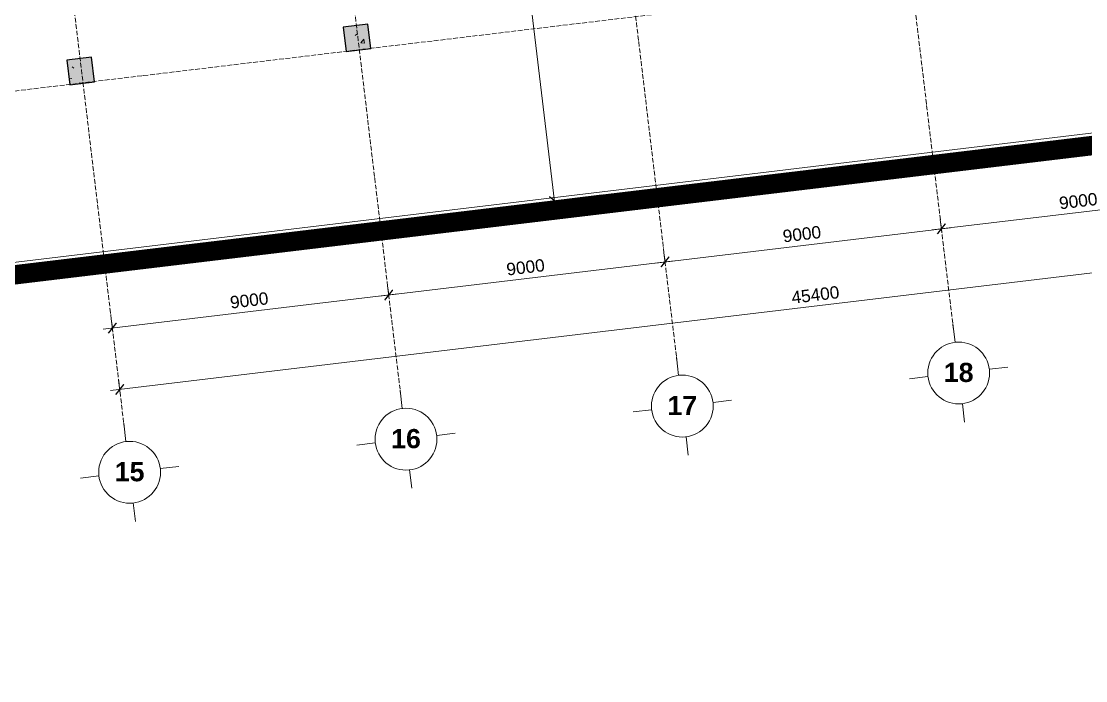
# Model space of a CAD drawing. Header units: millimetres. Extents: x -55734 to 118445, y -16290 to 119028.
# Drawn here: x 48924 to 83343, y -3310 to 18011 of the extents above; entities that cross this region are included whole.
import ezdxf
from ezdxf.xclip import XClip

# ---------------------------------------------------------------- set-up
doc = ezdxf.new("R2010")
doc.units = ezdxf.units.MM
doc.header["$XCLIPFRAME"] = 0
for name, pattern in [('Grid Line', [4.2, 3, -0.6, 0, -0.6]), ('HIDDEN2', [4.7625, 3.175, -1.5875]), ('PHANTOM', [63.5, 31.75, -6.35, 6.35, -6.35, 6.35, -6.35])]:
    doc.linetypes.add(name, pattern=pattern)
doc.layers.get('Defpoints').update_dxf_attribs({"color": 230})
doc.layers.add('CGXD', color=5, linetype='HIDDEN2')
doc.layers.add('RD-AB', color=4, linetype='PHANTOM')
for name, color, linetype, lineweight in [('DIM', 1, 'Continuous', 5), ('HATCH-1', 8, 'Continuous', 5), ('KH', 6, 'Continuous', 5), ('NET CAT', 3, 'Continuous', 5), ('NET THAY 2', 55, 'Continuous', 5), ('NET-CAT', 3, 'Continuous', 15), ('NET-THAY', 2, 'Continuous', 9), ('TRUC', 225, 'Continuous', 5), ('X-COT HAM$0$LC.HA', 8, 'Continuous', 9)]:
    doc.layers.add(name, color=color, linetype=linetype, lineweight=lineweight)
doc.styles.add('Arial_B', font='arialbd_0.ttf', dxfattribs={"height": 3})
doc.styles.add('TA1', font='arial_0.ttf')
doc.dimstyles.new('D_200_KTx2', dxfattribs={"dimtxt": 400, "dimasz": 300, "dimexe": 300, "dimexo": 300, "dimgap": 160, "dimtad": 1, "dimdec": 0, "dimzin": 9, "dimtxsty": 'TA1', "dimblk": 'ARCHTICK', "dimcen": 1, "dimdle": 300, "dimclrd": 256, "dimclre": 256, "dimclrt": 7, "dimadec": 0, "dimazin": 0, "dimtfac": 1, "dimtdec": 0, "dimtix": 1, "dimtmove": 1, "dimatfit": 3, "dimldrblk": 'ARCHTICK', "dimfxl": 0, "dimtolj": 1, "dimtzin": 0, "dimlwd": -1, "dimlwe": -1, "dimarcsym": 0})
pattern_1 = [(50, (0, 0), (1457.472, -127.512), [152.4, -1676.4]), (355, (0, 0), (-281.942, 1528.454), [121.92, -1341.12]), (100.451, (121.5, -10.6), (1175.54, 1400.933), [129.52, -1424.72]), (46.184, (0, 406.4), (2168.63, -336.34), [228.6, -2514.6]), (96.636, (180.7, 378.4), (1899.22, 1979.42), [194.28, -2137.08]), (351.184, (0, 406.4), (1899.24, 1979.4), [182.88, -2011.68]), (21, (203.2, 304.8), (1212.915, -818.121), [152.4, -1676.4]), (326, (203.2, 304.8), (494.417, 1473.504), [121.92, -1341.12]), (71.451, (304.3, 236.6), (1707.337, 655.37), [129.52, -1424.72]), (37.5, (0, 0), (24.7094, 676.4402), [67.056, -1257.808, 67.056, -1294.384, -1346.2]), (37.5, (0, 0), (24.7094, 676.4402), [-2686.304, 67.056, -1279.144]), (7.5, (0, 0), (534.558, 801.444), [67.056, -709.168, 67.056, -1227.328, -513.08]), (7.5, (0, 0), (534.558, 801.444), [-2070.608, 67.056, -446.024]), (327.5, (-453.14, 0), (1084.7275, -45.831), [67.056, -440.944, 67.056, -1517.904, -2103.12]), (327.5, (-453.14, 0), (1084.7275, -45.831), [-2092.96, 67.056, -2036.064]), (317.5, (-656.3, 0), (1185.035, 203.414), [67.056, -593.344, 67.056, -985.52, -1493.52]), (317.5, (-656.3, 0), (1185.035, 203.414), [-1712.976, 67.056, -1426.464])]

# ---------------------------------------------------------------- blocks, each defined once
blk = doc.blocks.new('A$C1F0A2BF7')
at = {"layer": 'CGXD', "ltscale": 200, "const_width": 200, "elevation": 0}
blk.add_lwpolyline([(96759, 45315), (136492, 50242), (170214, 54174), (170586, 54218), (168912, 58286), (165479, 66501), (165409, 66480), (161217, 75349), (153561, 72891), (130418, 65461), (128403, 71789), (125832, 71058), (118267, 69300), (97389, 64252)], dxfattribs=at)
at = {"layer": 'RD-AB', "ltscale": 30, "const_width": 300, "elevation": 0}
blk.add_lwpolyline([(100763, 41781), (136970, 46271), (170677, 50201), (176327, 50860)], dxfattribs=at)
blk = doc.blocks.new('_ArchTick')
at = {"color": 0, "const_width": 0.15}
blk.add_lwpolyline([(-0.5, -0.5), (0.5, 0.5)], dxfattribs=at)
blk = doc.blocks.new('*D69')
at = {"layer": 'Defpoints', "color": 0, "transparency": 16777216}
for p in [(65476, 27942), (67995, 12432), (66166, 12213)]:
    blk.add_point(p, dxfattribs=at)
at = {"layer": 'DIM', "transparency": 16777216}
for p, q in [((65178, 27907), (64001, 27766)), ((64263, 28099), (66202, 11915)), ((67697, 12396), (65869, 12177))]:
    blk.add_line(p, q, dxfattribs=at)
at = {"layer": 'DIM', "transparency": 16777216, "xscale": 300, "yscale": 300, "zscale": 300}
for p, rotation in [((64299, 27802), 96.83064925923405), ((66166, 12213), 276.8306492592341)]:
    blk.add_blockref('_ArchTick', p, dxfattribs=dict(at, rotation=rotation))
at = {"layer": 'DIM', "color": 7, "transparency": 16777216, "insert": (65594, 20051), "char_height": 400, "attachment_point": 5, "rotation": 276.8306, "style": 'TA1', "bg_fill": 3, "box_fill_scale": 1.1, "bg_fill_color": 256, "bg_fill_true_color": 13158600, "bg_fill_transparency": 0}
blk.add_mtext('\\A1;15700', dxfattribs=at)
blk = doc.blocks.new('*D78')
at = {"layer": 'Defpoints', "color": 0, "transparency": 16777216}
for p in [(87664, 11951), (78677, 11302), (78728, 10881)]:
    blk.add_point(p, dxfattribs=at)
at = {"layer": 'DIM', "transparency": 16777216}
for p, q in [((87911, 12408), (78379, 11267)), ((87628, 12249), (87578, 12671)), ((78692, 11179), (78642, 11600))]:
    blk.add_line(p, q, dxfattribs=at)
at = {"layer": 'DIM', "transparency": 16777216, "xscale": 300, "yscale": 300, "zscale": 300}
for p, rotation in [((87613, 12373), 6.830649259175843), ((78677, 11302), 186.8306492591759)]:
    blk.add_blockref('_ArchTick', p, dxfattribs=dict(at, rotation=rotation))
at = {"layer": 'DIM', "color": 7, "transparency": 16777216, "insert": (83102, 12199), "char_height": 400, "attachment_point": 5, "rotation": 6.8306, "style": 'TA1'}
blk.add_mtext('\\A1;9000', dxfattribs=at)
blk = doc.blocks.new('*D79')
at = {"layer": 'Defpoints', "color": 0, "transparency": 16777216}
for p in [(78728, 10881), (69741, 10232), (69792, 9811)]:
    blk.add_point(p, dxfattribs=at)
at = {"layer": 'DIM', "transparency": 16777216}
for p, q in [((78692, 11179), (78642, 11600)), ((78975, 11338), (69443, 10196)), ((69756, 10108), (69705, 10530))]:
    blk.add_line(p, q, dxfattribs=at)
at = {"layer": 'DIM', "transparency": 16777216, "xscale": 300, "yscale": 300, "zscale": 300}
for p, rotation in [((78677, 11302), 6.830649259175843), ((69741, 10232), 186.8306492591759)]:
    blk.add_blockref('_ArchTick', p, dxfattribs=dict(at, rotation=rotation))
at = {"layer": 'DIM', "color": 7, "transparency": 16777216, "insert": (74166, 11129), "char_height": 400, "attachment_point": 5, "rotation": 6.8306, "style": 'TA1'}
blk.add_mtext('\\A1;9000', dxfattribs=at)
blk = doc.blocks.new('*D80')
at = {"layer": 'Defpoints', "color": 0, "transparency": 16777216}
for p in [(69792, 9811), (60805, 9161), (60855, 8740)]:
    blk.add_point(p, dxfattribs=at)
at = {"layer": 'DIM', "transparency": 16777216}
for p, q in [((69756, 10108), (69705, 10530)), ((70039, 10268), (60507, 9126)), ((60820, 9038), (60769, 9459))]:
    blk.add_line(p, q, dxfattribs=at)
at = {"layer": 'DIM', "transparency": 16777216, "xscale": 300, "yscale": 300, "zscale": 300}
for p, rotation in [((69741, 10232), 6.830649259175843), ((60805, 9161), 186.8306492591759)]:
    blk.add_blockref('_ArchTick', p, dxfattribs=dict(at, rotation=rotation))
at = {"layer": 'DIM', "color": 7, "transparency": 16777216, "insert": (65230, 10058), "char_height": 400, "attachment_point": 5, "rotation": 6.8306, "style": 'TA1'}
blk.add_mtext('\\A1;9000', dxfattribs=at)
blk = doc.blocks.new('*D81')
at = {"layer": 'Defpoints', "color": 0, "transparency": 16777216}
for p in [(60855, 8740), (51869, 8091), (51919, 7670)]:
    blk.add_point(p, dxfattribs=at)
at = {"layer": 'DIM', "transparency": 16777216}
for p, q in [((60820, 9038), (60769, 9459)), ((61103, 9197), (51571, 8055)), ((51884, 7968), (51833, 8389))]:
    blk.add_line(p, q, dxfattribs=at)
at = {"layer": 'DIM', "transparency": 16777216, "xscale": 300, "yscale": 300, "zscale": 300}
for p, rotation in [((60805, 9161), 6.830649259175843), ((51869, 8091), 186.8306492591759)]:
    blk.add_blockref('_ArchTick', p, dxfattribs=dict(at, rotation=rotation))
at = {"layer": 'DIM', "color": 7, "transparency": 16777216, "insert": (56294, 8988), "char_height": 400, "attachment_point": 5, "rotation": 6.8306, "style": 'TA1'}
blk.add_mtext('\\A1;9000', dxfattribs=at)
blk = doc.blocks.new('*D82')
at = {"layer": 'Defpoints', "color": 0, "transparency": 16777216}
for p in [(97235, 11084), (52107, 6105), (52157, 5684)]:
    blk.add_point(p, dxfattribs=at)
at = {"layer": 'DIM', "transparency": 16777216}
for p, q in [((97199, 11381), (97149, 11803)), ((97482, 11541), (51809, 6070)), ((52122, 5982), (52071, 6403))]:
    blk.add_line(p, q, dxfattribs=at)
at = {"layer": 'DIM', "transparency": 16777216, "xscale": 300, "yscale": 300, "zscale": 300}
for p, rotation in [((97184, 11505), 6.830649259175843), ((52107, 6105), 186.8306492591759)]:
    blk.add_blockref('_ArchTick', p, dxfattribs=dict(at, rotation=rotation))
at = {"layer": 'DIM', "color": 7, "transparency": 16777216, "insert": (74602, 9167), "char_height": 400, "attachment_point": 5, "rotation": 6.8306, "style": 'TA1'}
blk.add_mtext('\\A1;45400', dxfattribs=at)
blk = doc.blocks.new('Grid - FamilyAL-KH TRUC-550400-MẶT BẰNG HẦM 2')
at = {"layer": 'KH'}
for p, q in [((0, 7), (0, 4)), ((-8, -1), (-5, -1)), ((8, -1), (5, -1)), ((0, -9), (0, -6))]:
    blk.add_line(p, q, dxfattribs=at)
blk.add_circle((0, -1), 5, dxfattribs=at)
blk = doc.blocks.new('A$C7BC647D4')
for points in [[(44139, 8967), (45631, -3310), (-3699, -3310), (-3699, 18290), (-8923, 18290), (-11799, 20218), (-11799, 45650), (42773, 45650), (44343, 34586), (74924, 41932), (76806, 36089), (97174, 42649), (104895, 16253)], [(43471, 9491), (44953, -2710), (-3099, -2710), (-3099, 18890), (-8740, 18890), (-11199, 20538), (-11199, 45050), (42252, 45050), (43841, 33849), (74524, 41219), (76419, 35334), (96771, 41889), (104120, 16765)]]:
    blk.add_lwpolyline(points, close=True)
at = {"layer": 'HATCH-1', "const_width": 600}
blk.add_lwpolyline([(43805, 9229), (45292, -3010), (-3399, -3010), (-3399, 18590), (-8831, 18590), (-11499, 20378), (-11499, 45350), (42512, 45350), (44092, 34217), (74724, 41575), (76612, 35712), (96972, 42269), (104507, 16509)], close=True, dxfattribs=at)
blk = doc.blocks.new('X-COT HAM$0$20180221 BF$0$Square - Concrete - 800-2072531-IDEA-1st Storey')
at = {"layer": 'X-COT HAM$0$LC.HA'}
blk.add_hatch(color=256, dxfattribs=at).paths.add_polyline_path([(-400, -400), (400, -400), (400, 400), (-400, 400)], flags=0)
at = {"lineweight": 25}
blk.add_lwpolyline([(-400, -400), (400, -400), (400, 400), (-400, 400)], close=True, dxfattribs=at)
blk = doc.blocks.new('ALC1807-ASCENT PLAZA-KET CAU_rvt-1-MẶT BẰNG HẦM 1')
at = {"rotation": 186.830649259234}
for p in [(59781, 17476), (50844, 16406)]:
    blk.add_blockref('X-COT HAM$0$20180221 BF$0$Square - Concrete - 800-2072531-IDEA-1st Storey', p, dxfattribs=at)

msp = doc.modelspace()

# ---------------------------------------------------------------- hatches: boundary and pattern name
at = {"layer": 'NET CAT'}
h = msp.add_hatch(dxfattribs=at)
h.set_pattern_fill('FP_1', color=256, style=0, pattern_type=2)
h.set_pattern_definition(pattern_1)
h.paths.add_polyline_path([(59430.9, 17031.4), (60225.2, 17126.5), (60130, 17920.9), (59335.7, 17825.7)], flags=0)
for points in [[(59430.9, 17031.4), (60225.2, 17126.5), (60130, 17920.9), (59335.7, 17825.7)], [(50494.7, 15961), (51289.1, 16056.1), (51193.9, 16850.4), (50399.6, 16755.3)]]:
    msp.add_hatch(color=256, dxfattribs=at).paths.add_polyline_path(points, flags=0)
h = msp.add_hatch(dxfattribs=at)
h.set_pattern_fill('FP_1', color=256, style=0, pattern_type=2)
h.set_pattern_definition(pattern_1)
h.paths.add_polyline_path([(50494.7, 15961), (51289.1, 16056.1), (51193.9, 16850.4), (50399.6, 16755.3)], flags=0)

# ---------------------------------------------------------------- linework, layer by layer
at = {"layer": 'NET CAT', "lineweight": 13}
for p, q in [((60130, 17920.9), (59335.7, 17825.7)), ((60130, 17920.9), (59335.7, 17825.7)), ((60225.2, 17126.5), (60130, 17920.9)), ((60225.2, 17126.5), (60130, 17920.9)), ((59335.7, 17825.7), (59430.9, 17031.4)), ((59335.7, 17825.7), (59430.9, 17031.4)), ((59430.9, 17031.4), (60225.2, 17126.5)), ((59430.9, 17031.4), (60225.2, 17126.5)), ((51193.9, 16850.4), (50399.6, 16755.3)), ((51193.9, 16850.4), (50399.6, 16755.3)), ((50399.6, 16755.3), (50494.7, 15961)), ((50399.6, 16755.3), (50494.7, 15961)), ((51289.1, 16056.1), (51193.9, 16850.4)), ((51289.1, 16056.1), (51193.9, 16850.4)), ((50494.7, 15961), (51289.1, 16056.1)), ((50494.7, 15961), (51289.1, 16056.1))]:
    msp.add_line(p, q, dxfattribs=at)
at = {"layer": 'TRUC', "linetype": 'Grid Line', "ltscale": 50}
for p, q in [((75102.4, 41153.2), (79069.1, 8030.3)), ((57230.2, 39012.3), (61196.9, 5889.5)), ((48294, 37941.9), (52260.8, 4819.1))]:
    msp.add_line(p, q, dxfattribs=at)

# ---------------------------------------------------------------- block references
at = {"lineweight": 5, "rotation": 186.8306492592331}
for p, xscale, yscale, zscale in [((79259.5, 6441.7), 199.9999999999995, 199.9999999999995, 199.9999999999995), ((70323.4, 5371.2), 200.0000000000007, 200.0000000000007, 200.0000000000007), ((61387.2, 4300.8), 200.0000000000007, 200.0000000000007, 200.0000000000007), ((52451.1, 3230.4), 200.0000000000007, 200.0000000000007, 200.0000000000007)]:
    msp.add_blockref('Grid - FamilyAL-KH TRUC-550400-MẶT BẰNG HẦM 2', p, dxfattribs=dict(at, xscale=xscale, yscale=yscale, zscale=zscale))
at = {"layer": 'NET THAY 2'}
ref = msp.add_blockref('A$C1F0A2BF7', (-55733.8, -33492.4, 0), dxfattribs=at)
XClip(ref).set_block_clipping_path([(-27462.6186291156, 51738.6749988016), (137958.5174097056, 152520.3806320981)])

# ---------------------------------------------------------------- texts
at = {"layer": 'KH', "char_height": 619.05, "width": 1116.488, "attachment_point": 2, "line_spacing_factor": 0.941778, "style": 'Arial_B'}
for s, insert in [('18', (79235.3, 6968.1)), ('17', (70299.2, 5897.7)), ('16', (61363.1, 4827.2)), ('15', (52427, 3756.8))]:
    msp.add_mtext(s, dxfattribs=dict(at, insert=insert))

# ---------------------------------------------------------------- dimensions: what is measured, and where the dimension line sits
at = {"layer": 'DIM'}
for base, p1, p2, picture, middle in [((78677.2, 11302.2), (87663.8, 11951.4), (78727.7, 10881), '*D78', (83102, 12199.1)), ((69741.1, 10231.8), (78727.7, 10881), (69791.6, 9810.6), '*D79', (74165.8, 11128.7)), ((60805, 9161.4), (69791.6, 9810.6), (60855.4, 8740.2), '*D80', (65229.7, 10058.3)), ((51868.9, 8091), (60855.4, 8740.2), (51919.3, 7669.7), '*D81', (56293.6, 8987.8))]:
    dim = msp.add_linear_dim(base=base, p1=p1, p2=p2, angle=6.83065, dimstyle='D_200_KTx2', dxfattribs=at)
    dim.commit()
    dim.dimension.update_dxf_attribs({"geometry": picture, "text_midpoint": middle})

# ---------------------------------------------------------------- next in the draw order: dimensions: what is measured, and where the dimension line sits
dim = msp.add_linear_dim(base=(66166.4, 12213), p1=(65475.7, 27942.4), p2=(67995, 12432), angle=96.83065, dimstyle='D_200_KTx2', override={"dimtfill": 1, "dimarcsym": 2}, dxfattribs=at)
dim.commit()
dim.dimension.update_dxf_attribs({"geometry": '*D69', "text_midpoint": (65594.4, 20050.6)})

# ---------------------------------------------------------------- next in the draw order: linework, layer by layer
at = {"layer": 'NET-THAY'}
msp.add_lwpolyline([(43360, 9578.1), (44840.5, -2610.1), (-2999.5, -2610.1), (-2999.5, 18989.9), (-8709.8, 18989.9), (-11099.5, 20591.2), (-11099.5, 44949.9), (42164.8, 44949.9), (43757.8, 33725.6), (74456.9, 41099.6), (76354.3, 35208.5), (96703.8, 41762.5), (103990.8, 16849.9)], close=True, dxfattribs=at)
at = {"layer": 'TRUC', "linetype": 'Grid Line', "ltscale": 50}
for p, q in [((66166.3, 40082.7), (70133, 6959.9)), ((43075.9, 15082.3), (107593.9, 22810.6))]:
    msp.add_line(p, q, dxfattribs=at)

# ---------------------------------------------------------------- next in the draw order: block references
at = {"layer": 'NET-CAT'}
for name in ['A$C7BC647D4', 'ALC1807-ASCENT PLAZA-KET CAU_rvt-1-MẶT BẰNG HẦM 1']:
    msp.add_blockref(name, (0, 0), dxfattribs=at)

# ---------------------------------------------------------------- next in the draw order: dimensions: what is measured, and where the dimension line sits
at = {"layer": 'DIM'}
dim = msp.add_linear_dim(base=(52106.7, 6105.2), p1=(97234.9, 11083.6), p2=(52157.2, 5683.9), angle=6.83065, dimstyle='D_200_KTx2', dxfattribs=at)
dim.commit()
dim.dimension.update_dxf_attribs({"geometry": '*D82', "text_midpoint": (74602.3, 9166.7)})

doc.saveas('drawing.dxf')
